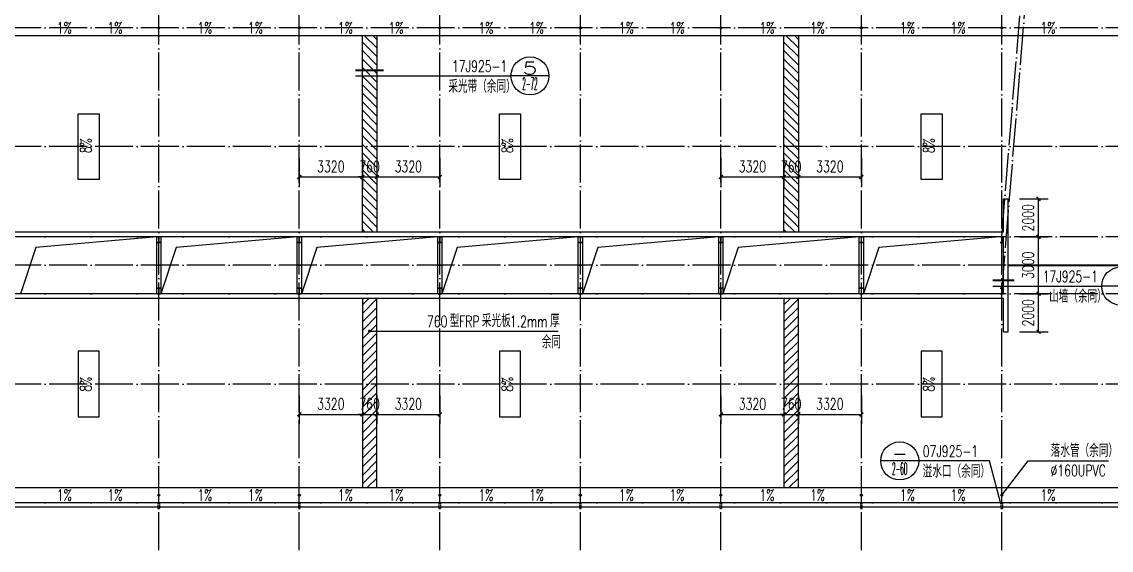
# Model space of a CAD drawing. Extents: x 13898408 to 14113608, y -853943 to -68012.
# Drawn here: x 14020392 to 14077765, y -539743 to -511923 of the extents above; entities that cross this region are included whole.
import ezdxf
from ezdxf.enums import TextEntityAlignment as Align

# ---------------------------------------------------------------- set-up
doc = ezdxf.new("R2010")
doc.units = 0
doc.header["$LTSCALE"] = 1000
doc.header["$MEASUREMENT"] = 0
doc.linetypes.add('DASH', pattern=[0.35, 0.25, -0.1])
doc.linetypes.add('DOTE', pattern=[2.42, 2, -0.2, 0.02, -0.2])
for name, color, linetype in [('COLUMN', 2, 'Continuous'), ('DIM_IDEN', 3, 'Continuous'), ('DIM_LEAD', 3, 'Continuous'), ('DIM_SYMB', 3, 'Continuous'), ('DOTE', 1, 'DOTE'), ('PUB_DIM', 3, 'Continuous'), ('PUB_TEXT', 7, 'Continuous'), ('WALL-PARAPET', 6, 'Continuous'), ('采光带', 4, 'Continuous'), ('雨水管', 4, 'Continuous')]:
    doc.layers.add(name, color=color, linetype=linetype)
doc.styles.add('_TCH_DIM', font='SIMPLEX', dxfattribs={"bigfont": 'GBCBIG'})
doc.styles.add('_TCH_DIM_T3', font='SIMPLEX', dxfattribs={"width": 0.705882, "bigfont": 'GBCBIG'})
doc.styles.add('_TCH_LABEL', font='COMPLEX', dxfattribs={"bigfont": 'GBCBIG'})
doc.dimstyles.new('_TCH_ARCH&&200', dxfattribs={"dimtxt": 595, "dimasz": 200, "dimexe": 500, "dimexo": 600, "dimgap": 252.5, "dimtad": 1, "dimdec": 0, "dimzin": 0, "dimdsep": 46, "dimtxsty": '_TCH_DIM_T3', "dimblk": 'ARCHTICK', "dimcen": 0.09, "dimclrt": 7, "dimazin": 2, "dimtfac": 1, "dimtdec": 0, "dimtix": 1, "dimtmove": 2, "dimatfit": 3, "dimfxl": 0, "dimtolj": 1, "dimtzin": 0, "dimarcsym": 0})

# ---------------------------------------------------------------- blocks, each defined once
blk = doc.blocks.new('A$C0FCD69EC')
at = {"layer": 'COLUMN'}
blk.add_hatch(color=256, dxfattribs=at).paths.add_polyline_path([(300, 180), (294, 180), (294, 94), (6, 94), (6, 180), (0, 180), (0, 0), (6, 0), (6, 86), (294, 86), (294, 0), (300, 0)])
blk.add_lwpolyline([(300, 0), (294, 0), (294, 86), (6, 86), (6, 0), (0, 0), (0, 180), (6, 180), (6, 94), (294, 94), (294, 180), (300, 180)], close=True, dxfattribs=at)
blk = doc.blocks.new('A$C22C4548D')
blk.add_line((0, 10), (300, 10))
blk.add_lwpolyline([(30, 20), (270, 20), (270, 0), (30, 0)], close=True)
blk = doc.blocks.new('_ArchTick')
at = {"color": 0, "linetype": 'ByBlock', "const_width": 0.4}
blk.add_lwpolyline([(-0.5, -0.5), (0.5, 0.5)], dxfattribs=at)
blk = doc.blocks.new('*D708')
at = {"layer": 'Defpoints', "color": 0}
for p in [(14057208, -530993), (14060528, -530993), (14060528, -532593)]:
    blk.add_point(p, dxfattribs=at)
at = {"layer": 'PUB_DIM', "color": 0, "lineweight": -2}
for p, q in [((14057208, -531593), (14057208, -533093)), ((14060528, -531593), (14060528, -533093)), ((14057208, -532593), (14060528, -532593))]:
    blk.add_line(p, q, dxfattribs=at)
at = {"layer": 'PUB_DIM', "color": 0, "lineweight": -2, "xscale": 200, "yscale": 200, "zscale": 200, "rotation": 180}
blk.add_blockref('_ArchTick', (14057208, -532593), dxfattribs=at)
at = {"layer": 'PUB_DIM', "color": 0, "lineweight": -2, "xscale": 200, "yscale": 200, "zscale": 200}
blk.add_blockref('_ArchTick', (14060528, -532593), dxfattribs=at)
at = {"layer": 'PUB_DIM', "color": 7, "insert": (14058868, -532043), "char_height": 595, "attachment_point": 5, "style": '_TCH_DIM_T3'}
blk.add_mtext('\\A1;3320', dxfattribs=at)
blk = doc.blocks.new('*D709')
at = {"layer": 'Defpoints', "color": 0}
for p in [(14060528, -530993), (14061288, -530993), (14061288, -532593)]:
    blk.add_point(p, dxfattribs=at)
at = {"layer": 'PUB_DIM', "color": 0, "lineweight": -2}
for p, q in [((14060528, -531593), (14060528, -533093)), ((14061288, -531593), (14061288, -533093)), ((14060528, -532593), (14060328, -532593)), ((14060528, -532593), (14061288, -532593)), ((14061288, -532593), (14061488, -532593))]:
    blk.add_line(p, q, dxfattribs=at)
at = {"layer": 'PUB_DIM', "color": 0, "lineweight": -2, "xscale": 200, "yscale": 200, "zscale": 200}
blk.add_blockref('_ArchTick', (14060528, -532593), dxfattribs=at)
at = {"layer": 'PUB_DIM', "color": 0, "lineweight": -2, "xscale": 200, "yscale": 200, "zscale": 200, "rotation": 180}
blk.add_blockref('_ArchTick', (14061288, -532593), dxfattribs=at)
at = {"layer": 'PUB_DIM', "color": 7, "insert": (14060908, -532043), "char_height": 595, "attachment_point": 5, "style": '_TCH_DIM_T3'}
blk.add_mtext('\\A1;760', dxfattribs=at)
blk = doc.blocks.new('*D710')
at = {"layer": 'Defpoints', "color": 0}
for p in [(14061288, -530993), (14064608, -530993), (14064608, -532593)]:
    blk.add_point(p, dxfattribs=at)
at = {"layer": 'PUB_DIM', "color": 0, "lineweight": -2}
for p, q in [((14061288, -531593), (14061288, -533093)), ((14064608, -531593), (14064608, -533093)), ((14061288, -532593), (14064608, -532593))]:
    blk.add_line(p, q, dxfattribs=at)
at = {"layer": 'PUB_DIM', "color": 0, "lineweight": -2, "xscale": 200, "yscale": 200, "zscale": 200, "rotation": 180}
blk.add_blockref('_ArchTick', (14061288, -532593), dxfattribs=at)
at = {"layer": 'PUB_DIM', "color": 0, "lineweight": -2, "xscale": 200, "yscale": 200, "zscale": 200}
blk.add_blockref('_ArchTick', (14064608, -532593), dxfattribs=at)
at = {"layer": 'PUB_DIM', "color": 7, "insert": (14062948, -532043), "char_height": 595, "attachment_point": 5, "style": '_TCH_DIM_T3'}
blk.add_mtext('\\A1;3320', dxfattribs=at)
blk = doc.blocks.new('*D711')
at = {"layer": 'Defpoints', "color": 0}
for p in [(14057208, -518493), (14060528, -518493), (14060528, -520093)]:
    blk.add_point(p, dxfattribs=at)
at = {"layer": 'PUB_DIM', "color": 0, "lineweight": -2}
for p, q in [((14057208, -519093), (14057208, -520593)), ((14060528, -519093), (14060528, -520593)), ((14057208, -520093), (14060528, -520093))]:
    blk.add_line(p, q, dxfattribs=at)
at = {"layer": 'PUB_DIM', "color": 0, "lineweight": -2, "xscale": 200, "yscale": 200, "zscale": 200, "rotation": 180}
blk.add_blockref('_ArchTick', (14057208, -520093), dxfattribs=at)
at = {"layer": 'PUB_DIM', "color": 0, "lineweight": -2, "xscale": 200, "yscale": 200, "zscale": 200}
blk.add_blockref('_ArchTick', (14060528, -520093), dxfattribs=at)
at = {"layer": 'PUB_DIM', "color": 7, "insert": (14058868, -519543), "char_height": 595, "attachment_point": 5, "style": '_TCH_DIM_T3'}
blk.add_mtext('\\A1;3320', dxfattribs=at)
blk = doc.blocks.new('*D712')
at = {"layer": 'Defpoints', "color": 0}
for p in [(14060528, -518493), (14061288, -518493), (14061288, -520093)]:
    blk.add_point(p, dxfattribs=at)
at = {"layer": 'PUB_DIM', "color": 0, "lineweight": -2}
for p, q in [((14060528, -519093), (14060528, -520593)), ((14061288, -519093), (14061288, -520593)), ((14060528, -520093), (14060328, -520093)), ((14060528, -520093), (14061288, -520093)), ((14061288, -520093), (14061488, -520093))]:
    blk.add_line(p, q, dxfattribs=at)
at = {"layer": 'PUB_DIM', "color": 0, "lineweight": -2, "xscale": 200, "yscale": 200, "zscale": 200}
blk.add_blockref('_ArchTick', (14060528, -520093), dxfattribs=at)
at = {"layer": 'PUB_DIM', "color": 0, "lineweight": -2, "xscale": 200, "yscale": 200, "zscale": 200, "rotation": 180}
blk.add_blockref('_ArchTick', (14061288, -520093), dxfattribs=at)
at = {"layer": 'PUB_DIM', "color": 7, "insert": (14060908, -519543), "char_height": 595, "attachment_point": 5, "style": '_TCH_DIM_T3'}
blk.add_mtext('\\A1;760', dxfattribs=at)
blk = doc.blocks.new('*D713')
at = {"layer": 'Defpoints', "color": 0}
for p in [(14061288, -518493), (14064608, -518493), (14064608, -520093)]:
    blk.add_point(p, dxfattribs=at)
at = {"layer": 'PUB_DIM', "color": 0, "lineweight": -2}
for p, q in [((14061288, -519093), (14061288, -520593)), ((14064608, -519093), (14064608, -520593)), ((14061288, -520093), (14064608, -520093))]:
    blk.add_line(p, q, dxfattribs=at)
at = {"layer": 'PUB_DIM', "color": 0, "lineweight": -2, "xscale": 200, "yscale": 200, "zscale": 200, "rotation": 180}
blk.add_blockref('_ArchTick', (14061288, -520093), dxfattribs=at)
at = {"layer": 'PUB_DIM', "color": 0, "lineweight": -2, "xscale": 200, "yscale": 200, "zscale": 200}
blk.add_blockref('_ArchTick', (14064608, -520093), dxfattribs=at)
at = {"layer": 'PUB_DIM', "color": 7, "insert": (14062948, -519543), "char_height": 595, "attachment_point": 5, "style": '_TCH_DIM_T3'}
blk.add_mtext('\\A1;3320', dxfattribs=at)
blk = doc.blocks.new('*D720')
at = {"layer": 'Defpoints', "color": 0}
for p in [(14035008, -530993), (14038328, -530993), (14038328, -532593)]:
    blk.add_point(p, dxfattribs=at)
at = {"layer": 'PUB_DIM', "color": 0, "lineweight": -2}
for p, q in [((14035008, -531593), (14035008, -533093)), ((14038328, -531593), (14038328, -533093)), ((14035008, -532593), (14038328, -532593))]:
    blk.add_line(p, q, dxfattribs=at)
at = {"layer": 'PUB_DIM', "color": 0, "lineweight": -2, "xscale": 200, "yscale": 200, "zscale": 200, "rotation": 180}
blk.add_blockref('_ArchTick', (14035008, -532593), dxfattribs=at)
at = {"layer": 'PUB_DIM', "color": 0, "lineweight": -2, "xscale": 200, "yscale": 200, "zscale": 200}
blk.add_blockref('_ArchTick', (14038328, -532593), dxfattribs=at)
at = {"layer": 'PUB_DIM', "color": 7, "insert": (14036668, -532043), "char_height": 595, "attachment_point": 5, "style": '_TCH_DIM_T3'}
blk.add_mtext('\\A1;3320', dxfattribs=at)
blk = doc.blocks.new('*D721')
at = {"layer": 'Defpoints', "color": 0}
for p in [(14038328, -530993), (14039088, -530993), (14039088, -532593)]:
    blk.add_point(p, dxfattribs=at)
at = {"layer": 'PUB_DIM', "color": 0, "lineweight": -2}
for p, q in [((14038328, -531593), (14038328, -533093)), ((14039088, -531593), (14039088, -533093)), ((14038328, -532593), (14038128, -532593)), ((14038328, -532593), (14039088, -532593)), ((14039088, -532593), (14039288, -532593))]:
    blk.add_line(p, q, dxfattribs=at)
at = {"layer": 'PUB_DIM', "color": 0, "lineweight": -2, "xscale": 200, "yscale": 200, "zscale": 200}
blk.add_blockref('_ArchTick', (14038328, -532593), dxfattribs=at)
at = {"layer": 'PUB_DIM', "color": 0, "lineweight": -2, "xscale": 200, "yscale": 200, "zscale": 200, "rotation": 180}
blk.add_blockref('_ArchTick', (14039088, -532593), dxfattribs=at)
at = {"layer": 'PUB_DIM', "color": 7, "insert": (14038708, -532043), "char_height": 595, "attachment_point": 5, "style": '_TCH_DIM_T3'}
blk.add_mtext('\\A1;760', dxfattribs=at)
blk = doc.blocks.new('*D722')
at = {"layer": 'Defpoints', "color": 0}
for p in [(14039088, -530993), (14042408, -530993), (14042408, -532593)]:
    blk.add_point(p, dxfattribs=at)
at = {"layer": 'PUB_DIM', "color": 0, "lineweight": -2}
for p, q in [((14039088, -531593), (14039088, -533093)), ((14042408, -531593), (14042408, -533093)), ((14039088, -532593), (14042408, -532593))]:
    blk.add_line(p, q, dxfattribs=at)
at = {"layer": 'PUB_DIM', "color": 0, "lineweight": -2, "xscale": 200, "yscale": 200, "zscale": 200, "rotation": 180}
blk.add_blockref('_ArchTick', (14039088, -532593), dxfattribs=at)
at = {"layer": 'PUB_DIM', "color": 0, "lineweight": -2, "xscale": 200, "yscale": 200, "zscale": 200}
blk.add_blockref('_ArchTick', (14042408, -532593), dxfattribs=at)
at = {"layer": 'PUB_DIM', "color": 7, "insert": (14040748, -532043), "char_height": 595, "attachment_point": 5, "style": '_TCH_DIM_T3'}
blk.add_mtext('\\A1;3320', dxfattribs=at)
blk = doc.blocks.new('*D723')
at = {"layer": 'Defpoints', "color": 0}
for p in [(14035008, -518493), (14038328, -518493), (14038328, -520093)]:
    blk.add_point(p, dxfattribs=at)
at = {"layer": 'PUB_DIM', "color": 0, "lineweight": -2}
for p, q in [((14035008, -519093), (14035008, -520593)), ((14038328, -519093), (14038328, -520593)), ((14035008, -520093), (14038328, -520093))]:
    blk.add_line(p, q, dxfattribs=at)
at = {"layer": 'PUB_DIM', "color": 0, "lineweight": -2, "xscale": 200, "yscale": 200, "zscale": 200, "rotation": 180}
blk.add_blockref('_ArchTick', (14035008, -520093), dxfattribs=at)
at = {"layer": 'PUB_DIM', "color": 0, "lineweight": -2, "xscale": 200, "yscale": 200, "zscale": 200}
blk.add_blockref('_ArchTick', (14038328, -520093), dxfattribs=at)
at = {"layer": 'PUB_DIM', "color": 7, "insert": (14036668, -519543), "char_height": 595, "attachment_point": 5, "style": '_TCH_DIM_T3'}
blk.add_mtext('\\A1;3320', dxfattribs=at)
blk = doc.blocks.new('*D724')
at = {"layer": 'Defpoints', "color": 0}
for p in [(14038328, -518493), (14039088, -518493), (14039088, -520093)]:
    blk.add_point(p, dxfattribs=at)
at = {"layer": 'PUB_DIM', "color": 0, "lineweight": -2}
for p, q in [((14038328, -519093), (14038328, -520593)), ((14039088, -519093), (14039088, -520593)), ((14038328, -520093), (14038128, -520093)), ((14038328, -520093), (14039088, -520093)), ((14039088, -520093), (14039288, -520093))]:
    blk.add_line(p, q, dxfattribs=at)
at = {"layer": 'PUB_DIM', "color": 0, "lineweight": -2, "xscale": 200, "yscale": 200, "zscale": 200}
blk.add_blockref('_ArchTick', (14038328, -520093), dxfattribs=at)
at = {"layer": 'PUB_DIM', "color": 0, "lineweight": -2, "xscale": 200, "yscale": 200, "zscale": 200, "rotation": 180}
blk.add_blockref('_ArchTick', (14039088, -520093), dxfattribs=at)
at = {"layer": 'PUB_DIM', "color": 7, "insert": (14038708, -519543), "char_height": 595, "attachment_point": 5, "style": '_TCH_DIM_T3'}
blk.add_mtext('\\A1;760', dxfattribs=at)
blk = doc.blocks.new('*D725')
at = {"layer": 'Defpoints', "color": 0}
for p in [(14039088, -518493), (14042408, -518493), (14042408, -520093)]:
    blk.add_point(p, dxfattribs=at)
at = {"layer": 'PUB_DIM', "color": 0, "lineweight": -2}
for p, q in [((14039088, -519093), (14039088, -520593)), ((14042408, -519093), (14042408, -520593)), ((14039088, -520093), (14042408, -520093))]:
    blk.add_line(p, q, dxfattribs=at)
at = {"layer": 'PUB_DIM', "color": 0, "lineweight": -2, "xscale": 200, "yscale": 200, "zscale": 200, "rotation": 180}
blk.add_blockref('_ArchTick', (14039088, -520093), dxfattribs=at)
at = {"layer": 'PUB_DIM', "color": 0, "lineweight": -2, "xscale": 200, "yscale": 200, "zscale": 200}
blk.add_blockref('_ArchTick', (14042408, -520093), dxfattribs=at)
at = {"layer": 'PUB_DIM', "color": 7, "insert": (14040748, -519543), "char_height": 595, "attachment_point": 5, "style": '_TCH_DIM_T3'}
blk.add_mtext('\\A1;3320', dxfattribs=at)
blk = doc.blocks.new('*D801')
at = {"layer": 'Defpoints', "color": 0}
for p in [(14072338, -526243), (14073938, -526243), (14072338, -528243)]:
    blk.add_point(p, dxfattribs=at)
at = {"layer": 'PUB_DIM', "color": 0, "lineweight": -2}
for p, q in [((14072938, -526243), (14074438, -526243)), ((14073938, -528243), (14073938, -526243)), ((14072938, -528243), (14074438, -528243))]:
    blk.add_line(p, q, dxfattribs=at)
at = {"layer": 'PUB_DIM', "color": 0, "lineweight": -2, "xscale": 200, "yscale": 200, "zscale": 200}
for p, rotation in [((14073938, -526243), 90), ((14073938, -528243), 270)]:
    blk.add_blockref('_ArchTick', p, dxfattribs=dict(at, rotation=rotation))
at = {"layer": 'PUB_DIM', "color": 7, "insert": (14073388, -527243), "char_height": 595, "attachment_point": 5, "rotation": 90, "style": '_TCH_DIM_T3'}
blk.add_mtext('\\A1;2000', dxfattribs=at)
blk = doc.blocks.new('*D802')
at = {"layer": 'Defpoints', "color": 0}
for p in [(14072338, -523243), (14073938, -523243), (14072338, -526243)]:
    blk.add_point(p, dxfattribs=at)
at = {"layer": 'PUB_DIM', "color": 0, "lineweight": -2}
for p, q in [((14072938, -523243), (14074438, -523243)), ((14073938, -526243), (14073938, -523243)), ((14072938, -526243), (14074438, -526243))]:
    blk.add_line(p, q, dxfattribs=at)
at = {"layer": 'PUB_DIM', "color": 0, "lineweight": -2, "xscale": 200, "yscale": 200, "zscale": 200}
for p, rotation in [((14073938, -523243), 90), ((14073938, -526243), 270)]:
    blk.add_blockref('_ArchTick', p, dxfattribs=dict(at, rotation=rotation))
at = {"layer": 'PUB_DIM', "color": 7, "insert": (14073388, -524743), "char_height": 595, "attachment_point": 5, "rotation": 90, "style": '_TCH_DIM_T3'}
blk.add_mtext('\\A1;3000', dxfattribs=at)
blk = doc.blocks.new('*D803')
at = {"layer": 'Defpoints', "color": 0}
for p in [(14072338, -521243), (14073938, -521243), (14072338, -523243)]:
    blk.add_point(p, dxfattribs=at)
at = {"layer": 'PUB_DIM', "color": 0, "lineweight": -2}
for p, q in [((14072938, -521243), (14074438, -521243)), ((14073938, -523243), (14073938, -521243)), ((14072938, -523243), (14074438, -523243))]:
    blk.add_line(p, q, dxfattribs=at)
at = {"layer": 'PUB_DIM', "color": 0, "lineweight": -2, "xscale": 200, "yscale": 200, "zscale": 200}
for p, rotation in [((14073938, -521243), 90), ((14073938, -523243), 270)]:
    blk.add_blockref('_ArchTick', p, dxfattribs=dict(at, rotation=rotation))
at = {"layer": 'PUB_DIM', "color": 7, "insert": (14073388, -522243), "char_height": 595, "attachment_point": 5, "rotation": 90, "style": '_TCH_DIM_T3'}
blk.add_mtext('\\A1;2000', dxfattribs=at)

msp = doc.modelspace()

# ---------------------------------------------------------------- hatches: boundary and pattern name
at = {"layer": '采光带'}
h = msp.add_hatch(dxfattribs=at)
h.set_pattern_fill('ANSI31', color=250, scale=200, style=0)
h.set_pattern_definition([(315, (4992139.14, -747895.24), (-224.506403, -224.506403), [])])
h.paths.add_polyline_path([(14039088, -512643.1), (14039088, -523003.1), (14038328, -523003.1), (14038328, -512643.1)])
h = msp.add_hatch(dxfattribs=at)
h.set_pattern_fill('ANSI31', color=250, scale=200, style=0)
h.set_pattern_definition([(315, (5014339.14, -747895.24), (-224.506403, -224.506403), [])])
h.paths.add_polyline_path([(14061288, -512643.1), (14061288, -523003.1), (14060528, -523003.1), (14060528, -512643.1)])
h = msp.add_hatch(dxfattribs=at)
h.set_pattern_fill('ANSI31', color=250, scale=200, style=0)
h.set_pattern_definition([(45, (4992139.14, -299550.9), (-224.506403, 224.506403), [])])
h.paths.add_polyline_path([(14039088, -536443.1), (14039088, -526483.1), (14038328, -526483.1), (14038328, -536443.1)])
h = msp.add_hatch(dxfattribs=at)
h.set_pattern_fill('ANSI31', color=250, scale=200, style=0)
h.set_pattern_definition([(45, (5014339.14, -299550.9), (-224.506403, 224.506403), [])])
h.paths.add_polyline_path([(14061288, -536443.1), (14061288, -526483.1), (14060528, -526483.1), (14060528, -536443.1)])

# ---------------------------------------------------------------- linework, layer by layer
at = {"ltscale": 0.5}
for p, q in [((13916608, -512643.1), (14079408, -512643.1)), ((13916608, -536443.1), (14079408, -536443.1))]:
    msp.add_line(p, q, dxfattribs=at)
for points in [[(13916368, -487003.1), (14079648, -487003.1), (14079648, -537483.1), (13916368, -537483.1)], [(13916608, -487243.1), (14079408, -487243.1), (14079408, -537243.1), (13916608, -537243.1)]]:
    msp.add_lwpolyline(points, close=True, dxfattribs=at)
for points in [[(14023354, -516764.6), (14024461.9, -516764.6), (14024461.9, -520221.6), (14023354, -520221.6)], [(14045554, -516764.6), (14046661.9, -516764.6), (14046661.9, -520221.6), (14045554, -520221.6)], [(14067754, -516764.6), (14068861.9, -516764.6), (14068861.9, -520221.6), (14067754, -520221.6)], [(14027498, -526243.1), (14027498, -523243.1), (14027718, -523243.1), (14027718, -526243.1)], [(14034898, -526243.1), (14034898, -523243.1), (14035118, -523243.1), (14035118, -526243.1)], [(14042298, -526243.1), (14042298, -523243.1), (14042518, -523243.1), (14042518, -526243.1)], [(14049698, -526243.1), (14049698, -523243.1), (14049918, -523243.1), (14049918, -526243.1)], [(14057098, -526243.1), (14057098, -523243.1), (14057318, -523243.1), (14057318, -526243.1)], [(14064498, -526243.1), (14064498, -523243.1), (14064718, -523243.1), (14064718, -526243.1)], [(14023354, -532721.6), (14024461.9, -532721.6), (14024461.9, -529264.6), (14023354, -529264.6)], [(14045554, -532721.6), (14046661.9, -532721.6), (14046661.9, -529264.6), (14045554, -529264.6)], [(14067754, -532721.6), (14068861.9, -532721.6), (14068861.9, -529264.6), (14067754, -529264.6)]]:
    msp.add_lwpolyline(points, close=True)
for points in [[(14027498, -523243.1), (14021123.9, -523813.7), (14020318, -526243.1)], [(14034898, -523243.1), (14028523.9, -523813.7), (14027718, -526243.1)], [(14042298, -523243.1), (14035923.9, -523813.7), (14035118, -526243.1)], [(14049698, -523243.1), (14043323.9, -523813.7), (14042518, -526243.1)], [(14057098, -523243.1), (14050723.9, -523813.7), (14049918, -526243.1)], [(14064498, -523243.1), (14058123.9, -523813.7), (14057318, -526243.1)], [(14071898, -523243.1), (14065523.9, -523813.7), (14064718, -526243.1)]]:
    msp.add_lwpolyline(points)
at = {"ltscale": 0.5, "const_width": 100}
msp.add_lwpolyline([(14079408, -524743.1), (14072338, -524743.1)], dxfattribs=at)
at = {"linetype": 'DASH', "ltscale": 0.3}
for points in [[(14027658, -537243.1), (14027558, -537243.1), (14027558, -537543.1), (14027658, -537543.1)], [(14035058, -537243.1), (14034958, -537243.1), (14034958, -537543.1), (14035058, -537543.1)], [(14042458, -537243.1), (14042358, -537243.1), (14042358, -537543.1), (14042458, -537543.1)], [(14049858, -537243.1), (14049758, -537243.1), (14049758, -537543.1), (14049858, -537543.1)], [(14057258, -537243.1), (14057158, -537243.1), (14057158, -537543.1), (14057258, -537543.1)], [(14064658, -537243.1), (14064558, -537243.1), (14064558, -537543.1), (14064658, -537543.1)], [(14072058, -537243.1), (14071958, -537243.1), (14071958, -537543.1), (14072058, -537543.1)]]:
    msp.add_lwpolyline(points, close=True, dxfattribs=at)
at = {"layer": 'DIM_IDEN'}
for p, q in [((14037958, -514773), (14041628, -514773)), ((14041628, -514773), (14046155.2, -514773)), ((14048155.2, -514773), (14046155.2, -514773)), ((14071528, -525837.7), (14073008.9, -525837.7)), ((14073008.9, -525837.7), (14077263.4, -525837.7)), ((14079263.4, -525837.7), (14077263.4, -525837.7))]:
    msp.add_line(p, q, dxfattribs=at)
at = {"layer": 'DIM_IDEN', "color": 0}
for p, q in [((14067628.2, -535043.1), (14065628.2, -535043.1)), ((14071358, -535043.1), (14067628.2, -535043.1)), ((14071958, -537293.1), (14071358, -535043.1))]:
    msp.add_line(p, q, dxfattribs=at)
at = {"layer": 'DIM_IDEN', "const_width": 100}
for points in [[(14037958, -514473), (14039458, -514473)], [(14071528, -525537.7), (14072668, -525537.7)]]:
    msp.add_lwpolyline(points, dxfattribs=at)
at = {"layer": 'DIM_IDEN'}
for centre in [(14047155.2, -514773), (14078263.4, -525837.7)]:
    msp.add_circle(centre, 1000, dxfattribs=at)
at = {"layer": 'DIM_IDEN', "color": 0}
for centre, radius in [((14066628.2, -535043.1), 1000), ((14071958, -537293.1), 0)]:
    msp.add_circle(centre, radius, dxfattribs=at)
at = {"layer": 'DIM_LEAD'}
for p, q in [((14038708, -528208.2), (14041208, -528208.2)), ((14041208, -528208.2), (14048631.4, -528208.2))]:
    msp.add_line(p, q, dxfattribs=at)
at = {"layer": 'DIM_LEAD', "color": 0}
for p, q in [((14072008, -536843.1), (14073394.3, -535043.1)), ((14073394.3, -535043.1), (14077627.2, -535043.1))]:
    msp.add_line(p, q, dxfattribs=at)
at = {"layer": 'DIM_LEAD', "const_width": 80}
msp.add_lwpolyline([(14038668, -528208.2, 1), (14038748, -528208.2, 1)], format="xyb", close=True, dxfattribs=at)
at = {"layer": 'DIM_SYMB'}
for points in [[(14022025.6, -512243.1, 0, 0, 0), (14021110.7, -512243.1, 160, 0, 0), (14020510.7, -512243.1, 0, 0, 0)], [(14025790.4, -512243.1, 0, 0, 0), (14026705.3, -512243.1, 160, 0, 0), (14027305.3, -512243.1, 0, 0, 0)], [(14029425.6, -512243.1, 0, 0, 0), (14028510.7, -512243.1, 160, 0, 0), (14027910.7, -512243.1, 0, 0, 0)], [(14033190.4, -512243.1, 0, 0, 0), (14034105.3, -512243.1, 160, 0, 0), (14034705.3, -512243.1, 0, 0, 0)], [(14036825.6, -512243.1, 0, 0, 0), (14035910.7, -512243.1, 160, 0, 0), (14035310.7, -512243.1, 0, 0, 0)], [(14040590.4, -512243.1, 0, 0, 0), (14041505.3, -512243.1, 160, 0, 0), (14042105.3, -512243.1, 0, 0, 0)], [(14044225.6, -512243.1, 0, 0, 0), (14043310.7, -512243.1, 160, 0, 0), (14042710.7, -512243.1, 0, 0, 0)], [(14047990.4, -512243.1, 0, 0, 0), (14048905.3, -512243.1, 160, 0, 0), (14049505.3, -512243.1, 0, 0, 0)], [(14051625.6, -512243.1, 0, 0, 0), (14050710.7, -512243.1, 160, 0, 0), (14050110.7, -512243.1, 0, 0, 0)], [(14055390.4, -512243.1, 0, 0, 0), (14056305.3, -512243.1, 160, 0, 0), (14056905.3, -512243.1, 0, 0, 0)], [(14059025.6, -512243.1, 0, 0, 0), (14058110.7, -512243.1, 160, 0, 0), (14057510.7, -512243.1, 0, 0, 0)], [(14062790.4, -512243.1, 0, 0, 0), (14063705.3, -512243.1, 160, 0, 0), (14064305.3, -512243.1, 0, 0, 0)], [(14066425.6, -512243.1, 0, 0, 0), (14065510.7, -512243.1, 160, 0, 0), (14064910.7, -512243.1, 0, 0, 0)], [(14070190.4, -512243.1, 0, 0, 0), (14071105.3, -512243.1, 160, 0, 0), (14071705.3, -512243.1, 0, 0, 0)], [(14073825.6, -512243.1, 0, 0, 0), (14072910.7, -512243.1, 160, 0, 0), (14072310.7, -512243.1, 0, 0, 0)], [(14022025.6, -536843.1, 0, 0, 0), (14021110.7, -536843.1, 160, 0, 0), (14020510.7, -536843.1, 0, 0, 0)], [(14025790.4, -536843.1, 0, 0, 0), (14026705.3, -536843.1, 160, 0, 0), (14027305.3, -536843.1, 0, 0, 0)], [(14029425.6, -536843.1, 0, 0, 0), (14028510.7, -536843.1, 160, 0, 0), (14027910.7, -536843.1, 0, 0, 0)], [(14033190.4, -536843.1, 0, 0, 0), (14034105.3, -536843.1, 160, 0, 0), (14034705.3, -536843.1, 0, 0, 0)], [(14036825.6, -536843.1, 0, 0, 0), (14035910.7, -536843.1, 160, 0, 0), (14035310.7, -536843.1, 0, 0, 0)], [(14040590.4, -536843.1, 0, 0, 0), (14041505.3, -536843.1, 160, 0, 0), (14042105.3, -536843.1, 0, 0, 0)], [(14044225.6, -536843.1, 0, 0, 0), (14043310.7, -536843.1, 160, 0, 0), (14042710.7, -536843.1, 0, 0, 0)], [(14047990.4, -536843.1, 0, 0, 0), (14048905.3, -536843.1, 160, 0, 0), (14049505.3, -536843.1, 0, 0, 0)], [(14051625.6, -536843.1, 0, 0, 0), (14050710.7, -536843.1, 160, 0, 0), (14050110.7, -536843.1, 0, 0, 0)], [(14055390.4, -536843.1, 0, 0, 0), (14056305.3, -536843.1, 160, 0, 0), (14056905.3, -536843.1, 0, 0, 0)], [(14059025.6, -536843.1, 0, 0, 0), (14058110.7, -536843.1, 160, 0, 0), (14057510.7, -536843.1, 0, 0, 0)], [(14062790.4, -536843.1, 0, 0, 0), (14063705.3, -536843.1, 160, 0, 0), (14064305.3, -536843.1, 0, 0, 0)], [(14066425.6, -536843.1, 0, 0, 0), (14065510.7, -536843.1, 160, 0, 0), (14064910.7, -536843.1, 0, 0, 0)], [(14070190.4, -536843.1, 0, 0, 0), (14071105.3, -536843.1, 160, 0, 0), (14071705.3, -536843.1, 0, 0, 0)], [(14073825.6, -536843.1, 0, 0, 0), (14072910.7, -536843.1, 160, 0, 0), (14072310.7, -536843.1, 0, 0, 0)]]:
    msp.add_lwpolyline(points, format="xyseb", dxfattribs=at)
at = {"layer": 'DOTE'}
for p, q in [((14072008, -523243.1), (14076775, -464222.9)), ((14072008, -526243.1), (14076775, -467222.9)), ((14027608, -539743.1), (14027608, -484743.1)), ((14035008, -539743.1), (14035008, -484743.1)), ((14042408, -539743.1), (14042408, -484743.1)), ((14049808, -539743.1), (14049808, -484743.1)), ((14057208, -539743.1), (14057208, -484743.1)), ((14064608, -539743.1), (14064608, -484743.1)), ((14072008, -539743.1), (14072008, -484743.1)), ((14081908, -512243.1), (13914108, -512243.1)), ((14081908, -518493.1), (13914108, -518493.1)), ((14081908, -523243.1), (13914108, -523243.1)), ((14081908, -524743.1), (13914108, -524743.1)), ((14081908, -526243.1), (13914108, -526243.1)), ((14081908, -530993.1), (13914108, -530993.1)), ((14081908, -537243.1), (13914108, -537243.1))]:
    msp.add_line(p, q, dxfattribs=at)
at = {"layer": 'PUB_DIM'}
for points in [[(14024270.2, -519718.1, 0, 0, 0), (14024270.2, -517818.1, 160, 0, 0), (14024270.2, -517218.1, 0, 0, 0)], [(14046470.2, -519718.1, 0, 0, 0), (14046470.2, -517818.1, 160, 0, 0), (14046470.2, -517218.1, 0, 0, 0)], [(14068670.2, -519718.1, 0, 0, 0), (14068670.2, -517818.1, 160, 0, 0), (14068670.2, -517218.1, 0, 0, 0)], [(14024270.2, -529768.1, 0, 0, 0), (14024270.2, -531668.1, 160, 0, 0), (14024270.2, -532268.1, 0, 0, 0)], [(14046470.2, -529768.1, 0, 0, 0), (14046470.2, -531668.1, 160, 0, 0), (14046470.2, -532268.1, 0, 0, 0)], [(14068670.2, -529768.1, 0, 0, 0), (14068670.2, -531668.1, 160, 0, 0), (14068670.2, -532268.1, 0, 0, 0)]]:
    msp.add_lwpolyline(points, format="xyseb", dxfattribs=at)
at = {"layer": 'WALL-PARAPET'}
for p, q in [((14072098, -523003.1), (14072098, -521243.1)), ((14072098, -521243.1), (14072338, -521243.1)), ((14072338, -523243.1), (14072338, -521243.1)), ((14072098, -523003.1), (13923918, -523003.1)), ((14072098, -523243.1), (13923918, -523243.1)), ((14072098, -526243.1), (14072098, -523243.1)), ((14072338, -526243.1), (14072338, -523243.1)), ((14072098, -526243.1), (13923918, -526243.1)), ((14072098, -526483.1), (13923918, -526483.1)), ((14072098, -528243.1), (14072098, -526483.1)), ((14072338, -528243.1), (14072338, -526243.1)), ((14072098, -528243.1), (14072338, -528243.1))]:
    msp.add_line(p, q, dxfattribs=at)
at = {"layer": '采光带', "color": 4}
for points in [[(14039088, -512643.1), (14039088, -523003.1), (14038328, -523003.1), (14038328, -512643.1)], [(14061288, -512643.1), (14061288, -523003.1), (14060528, -523003.1), (14060528, -512643.1)], [(14039088, -536443.1), (14039088, -526483.1), (14038328, -526483.1), (14038328, -536443.1)], [(14061288, -536443.1), (14061288, -526483.1), (14060528, -526483.1), (14060528, -536443.1)]]:
    msp.add_lwpolyline(points, close=True, dxfattribs=at)
at = {"layer": '雨水管'}
for centre in [(14027608, -512243.1), (14035008, -512243.1), (14042408, -512243.1), (14049808, -512243.1), (14057208, -512243.1), (14064608, -512243.1), (14072008, -512243.1), (14027608, -536843.1), (14035008, -536843.1), (14042408, -536843.1), (14049808, -536843.1), (14057208, -536843.1), (14064608, -536843.1), (14072008, -536843.1)]:
    msp.add_circle(centre, 55, dxfattribs=at)

# ---------------------------------------------------------------- block references
for p in [(14027453.9, -524753.1), (14034853.9, -524753.1), (14042253.9, -524753.1), (14049653.9, -524753.1), (14057053.9, -524753.1), (14064453.9, -524753.1)]:
    msp.add_blockref('A$C22C4548D', p)
at = {"layer": 'COLUMN', "xscale": -1, "rotation": 270}
for p in [(14027518, -523543.1), (14034918, -523543.1), (14042318, -523543.1), (14049718, -523543.1), (14057118, -523543.1), (14064518, -523543.1), (14027518, -526243.1), (14034918, -526243.1), (14042318, -526243.1), (14049718, -526243.1), (14057118, -526243.1), (14064518, -526243.1)]:
    msp.add_blockref('A$C0FCD69EC', p, dxfattribs=at)
at = {"layer": 'COLUMN', "rotation": 90.00000000000001}
for p in [(14072098, -523543.1), (14072098, -526243.1)]:
    msp.add_blockref('A$C0FCD69EC', p, dxfattribs=at)

# ---------------------------------------------------------------- texts
at = {"layer": 'PUB_TEXT', "width": 0.705882}
for s, style, p in [('1%%%', '_TCH_DIM', (14022235.6, -512540.6)), ('1%%%', '_TCH_DIM', (14024900.4, -512540.6)), ('1%%%', '_TCH_DIM', (14029635.6, -512540.6)), ('1%%%', '_TCH_DIM', (14032300.4, -512540.6)), ('1%%%', '_TCH_DIM', (14037035.6, -512540.6)), ('1%%%', '_TCH_DIM', (14039700.4, -512540.6)), ('1%%%', '_TCH_DIM', (14044435.6, -512540.6)), ('1%%%', '_TCH_DIM', (14047100.4, -512540.6)), ('1%%%', '_TCH_DIM', (14051835.6, -512540.6)), ('1%%%', '_TCH_DIM', (14054500.4, -512540.6)), ('1%%%', '_TCH_DIM', (14059235.6, -512540.6)), ('1%%%', '_TCH_DIM', (14061900.4, -512540.6)), ('1%%%', '_TCH_DIM', (14066635.6, -512540.6)), ('1%%%', '_TCH_DIM', (14069300.4, -512540.6)), ('1%%%', '_TCH_DIM', (14074035.6, -512540.6)), ('17J925-1', '_TCH_LABEL', (14043045.2, -514563)), ('17J925-1', '_TCH_LABEL', (14074153.4, -525627.7)), ('760', '_TCH_DIM', (14041728.5, -527998.2)), ('FRP', '_TCH_DIM', (14043420, -527998.2)), ('1.2mm', '_TCH_DIM', (14046094.4, -527998.2)), ('%%c160UPVC', '_TCH_DIM', (14074567.2, -535848.1)), ('1%%%', '_TCH_DIM', (14022235.6, -537140.6)), ('1%%%', '_TCH_DIM', (14024900.4, -537140.6)), ('1%%%', '_TCH_DIM', (14029635.6, -537140.6)), ('1%%%', '_TCH_DIM', (14032300.4, -537140.6)), ('1%%%', '_TCH_DIM', (14037035.6, -537140.6)), ('1%%%', '_TCH_DIM', (14039700.4, -537140.6)), ('1%%%', '_TCH_DIM', (14044435.6, -537140.6)), ('1%%%', '_TCH_DIM', (14047100.4, -537140.6)), ('1%%%', '_TCH_DIM', (14051835.6, -537140.6)), ('1%%%', '_TCH_DIM', (14054500.4, -537140.6)), ('1%%%', '_TCH_DIM', (14059235.6, -537140.6)), ('1%%%', '_TCH_DIM', (14061900.4, -537140.6)), ('1%%%', '_TCH_DIM', (14066635.6, -537140.6)), ('1%%%', '_TCH_DIM', (14069300.4, -537140.6)), ('1%%%', '_TCH_DIM', (14074035.6, -537140.6))]:
    msp.add_text(s, height=595, dxfattribs=dict(at, style=style)).set_placement(p)
at = {"layer": 'PUB_TEXT', "style": '_TCH_LABEL'}
for s, height, width, p, p2 in [('5', 644, 1.875, (14046752.7, -514692.5), (14047557.7, -514692.5)), ('2-72', 643.99, 0.328125, (14046752.7, -515497.5), (14047557.7, -515497.5))]:
    msp.add_text(s, height=height, dxfattribs=dict(at, width=width)).set_placement(p, p2, align=Align.FIT)
at = {"layer": 'PUB_TEXT'}
for s, height, style, p in [('采光带（余同）', 675.18, '_TCH_LABEL', (14042856.9, -515658.2)), ('山墙（余同）', 675.18, '_TCH_LABEL', (14074493.9, -526706.9)), ('采光板', 675.18, '_TCH_DIM', (14044620, -527998.2)), ('型', 675.2, '_TCH_DIM', (14042928.5, -527998.2)), ('厚', 675.2, '_TCH_DIM', (14048214.4, -527998.2)), ('余同', 675.18, '_TCH_DIM', (14047775.1, -529118.2)), ('落水管（余同）', 675.18, '_TCH_DIM', (14074576.2, -534833.1))]:
    msp.add_text(s, height=height, dxfattribs=dict(at, style=style)).set_placement(p)
at = {"layer": 'PUB_TEXT', "style": '_TCH_DIM', "width": 0.705882}
for p in [(14024060.2, -518848.1), (14046260.2, -518848.1), (14068460.2, -518848.1), (14024060.2, -531398.1), (14046260.2, -531398.1), (14068460.2, -531398.1)]:
    msp.add_text('8%', height=595, rotation=90, dxfattribs=at).set_placement(p)
at = {"layer": 'PUB_TEXT', "color": 0, "style": '_TCH_LABEL'}
for s, height, width, p, p2 in [('-', 644, 1.458333, (14066225.7, -534962.6), (14067030.7, -534962.6)), ('2-60', 643.99, 0.328125, (14066225.7, -535767.6), (14067030.7, -535767.6))]:
    msp.add_text(s, height=height, dxfattribs=dict(at, width=width)).set_placement(p, p2, align=Align.FIT)
at = {"layer": 'PUB_TEXT', "color": 0, "style": '_TCH_LABEL', "width": 0.705882}
msp.add_text('07J925-1', height=595, dxfattribs=at).set_placement((14067838.2, -534833.1))
at = {"layer": 'PUB_TEXT', "color": 0, "style": '_TCH_LABEL'}
msp.add_text('溢水口（余同）', height=675.18, dxfattribs=at).set_placement((14067838.2, -535922.9))

# ---------------------------------------------------------------- dimensions: what is measured, and where the dimension line sits
at = {"layer": 'PUB_DIM'}
for p1, p2, text, picture, middle in [((14035008, -518493.1), (14038328, -518493.1), '3320', '*D723', (14036668, -519543.1)), ((14038328, -518493.1), (14039088, -518493.1), '760', '*D724', (14038708, -519543.1)), ((14039088, -518493.1), (14042408, -518493.1), '3320', '*D725', (14040748, -519543.1)), ((14057208, -518493.1), (14060528, -518493.1), '3320', '*D711', (14058868, -519543.1)), ((14060528, -518493.1), (14061288, -518493.1), '760', '*D712', (14060908, -519543.1)), ((14061288, -518493.1), (14064608, -518493.1), '3320', '*D713', (14062948, -519543.1)), ((14072338, -523243.1), (14072338, -521243.1), '2000', '*D803', (14073388, -522243.1)), ((14072338, -526243.1), (14072338, -523243.1), '3000', '*D802', (14073388, -524743.1)), ((14072338, -528243.1), (14072338, -526243.1), '2000', '*D801', (14073388, -527243.1)), ((14035008, -530993.1), (14038328, -530993.1), '3320', '*D720', (14036668, -532043.1)), ((14038328, -530993.1), (14039088, -530993.1), '760', '*D721', (14038708, -532043.1)), ((14039088, -530993.1), (14042408, -530993.1), '3320', '*D722', (14040748, -532043.1)), ((14057208, -530993.1), (14060528, -530993.1), '3320', '*D708', (14058868, -532043.1)), ((14060528, -530993.1), (14061288, -530993.1), '760', '*D709', (14060908, -532043.1)), ((14061288, -530993.1), (14064608, -530993.1), '3320', '*D710', (14062948, -532043.1))]:
    dim = msp.add_aligned_dim(p1=p1, p2=p2, distance=-1600, text=text, dimstyle='_TCH_ARCH&&200', dxfattribs=at)
    dim.commit()
    dim.dimension.update_dxf_attribs({"geometry": picture, "text_midpoint": middle})

doc.saveas('drawing.dxf')
